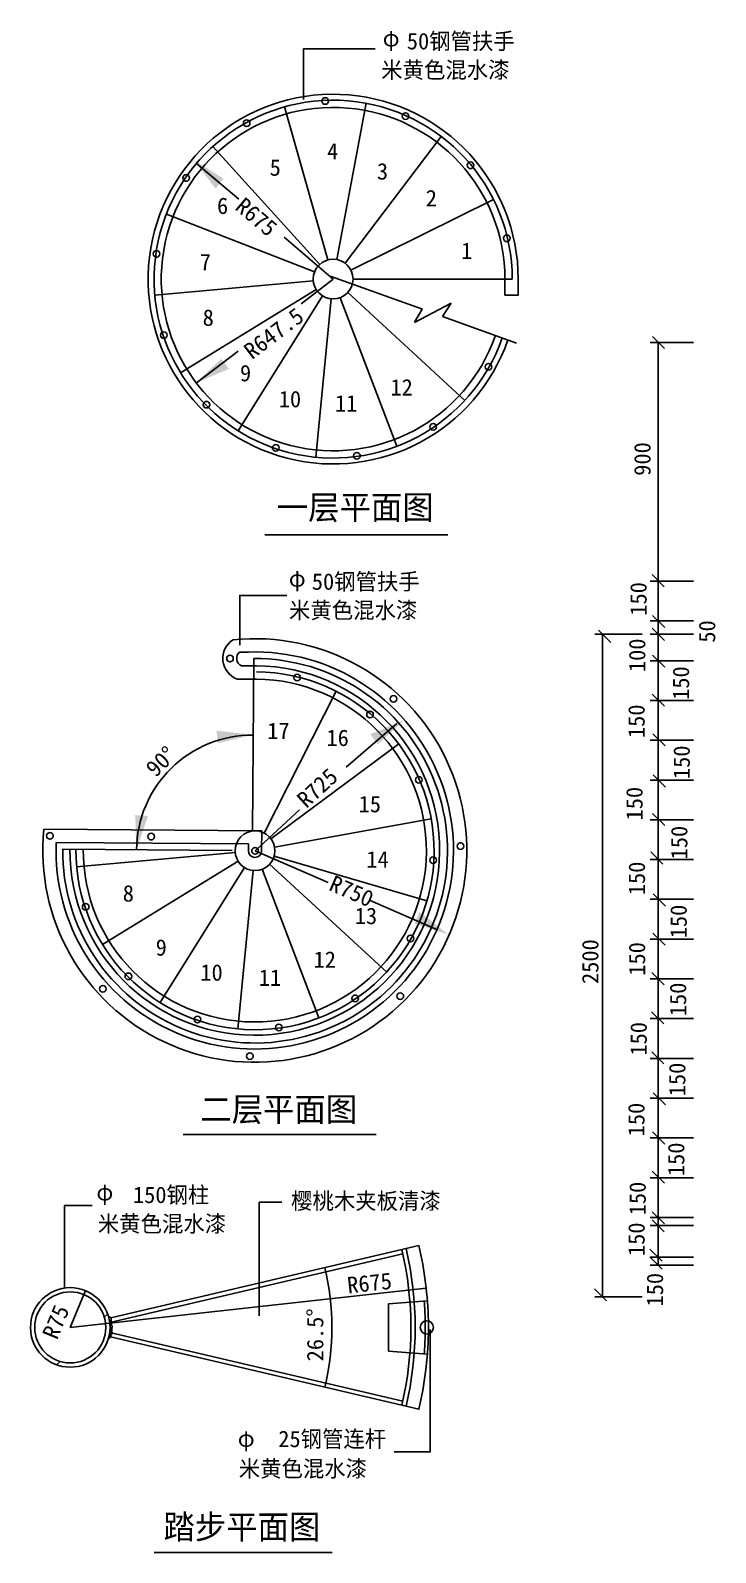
# Model space of a CAD drawing. Header units: metres. Extents: x 321 to 7753, y -3656 to 2085.
# Drawn here: x 321 to 2903, y -3656 to 2085 of the extents above; entities that cross this region are included whole.
import ezdxf

# ---------------------------------------------------------------- set-up
doc = ezdxf.new("R2010")
doc.units = ezdxf.units.M
for name, color, linetype in [('3', 3, 'Continuous'), ('4', 4, 'Continuous'), ('7', 7, 'Continuous'), ('BH', 3, 'Continuous'), ('DIM', 3, 'Continuous'), ('TEXT', 7, 'Continuous')]:
    doc.layers.add(name, color=color, linetype=linetype)

# ---------------------------------------------------------------- blocks, each defined once
blk = doc.blocks.new('_ARCHTICK')
at = {"color": 0, "linetype": 'ByBlock'}
blk.add_lwpolyline([(-1.03, -1.04), (0.5, 0.5)], dxfattribs=at)

msp = doc.modelspace()

# ---------------------------------------------------------------- hatches: boundary and pattern name
at = {"layer": 'BH'}
h = msp.add_hatch(dxfattribs=at)
h.set_pattern_fill('ANSI32', scale=50)
h.paths.add_polyline_path([(320.71, -2807.19, 1), (620.71, -2807.19, 1)])
h.paths.add_polyline_path([(604.71, -2807.19, -1), (336.71, -2807.19, -1)])

# ---------------------------------------------------------------- linework, layer by layer
for p, q in [((1349.36, 1824.96), (1349.36, 1869.96)), ((1768.61, 983.45), (1907.06, 1055.92)), ((1797.67, 1033.67), (1768.61, 984.45)), ((1907.06, 1055.92), (1873.38, 1005.86)), ((1109.33, -233.24), (1109.33, -188.24)), ((449.25, -2658.73), (449.25, -2613.73)), ((1182.99, -2763.86), (1182.99, -2718.86)), ((1827.41, -2814.51), (1827.41, -2859.51))]:
    msp.add_line(p, q)
at = {"layer": '3'}
for p, q in [((1449.78, 1158.03), (1797.91, 1033.1)), ((1873.21, 1006.07), (2152.17, 905.96)), ((1724.24, -2529.1), (620.4, -2788.46)), ((1817, -2707.19), (1670.71, -2718.06)), ((1670.71, -2897.02), (1670.71, -2718.06)), ((1724.24, -3085.28), (620.4, -2825.92)), ((1816.94, -2908.09), (1670.71, -2897.02))]:
    msp.add_line(p, q, dxfattribs=at)
for points in [[(2073.16, 934.32, -11.92), (2109.12, 1147.11), (2109.12, 1087.11), (2159.12, 1087.11), (2159.12, 1147.11, 11.89), (2120.22, 917.43)], [(469.69, -1003.71, 2.41), (1172.63, -311.69), (1116.11, -311.69, -0.57), (1109.82, -259.55), (1143.15, -259.55, -2.54), (417.8, -978.36), (1142.35, -983.45), (1142.17, -1008.99, 1), (1192.17, -1009.34), (1192.7, -933.8), (371.29, -928.03, 2.81), (1084.24, -213.47, 0.62), (1099.81, -361.68), (1172.25, -361.68, -2.41), (519.69, -1004.1)], [(1808.49, -2831.4, 0.01), (1808.49, -2782.97, 0.01)]]:
    msp.add_lwpolyline(points, format="xyb", dxfattribs=at)
for centre, radius, start, end in [((470.71, -2807.19), 1284, 346.78, 13.22), ((470.71, -2807.19), 1300, 346.78, 13.22), ((616.21, -2776.8), 9.31, 317.92, 95.16), ((616.82, -2791.34), 10.42, 325.74, 81.18), ((619.94, -2804.3), 8.97, 314.49, 88.08), ((618.46, -2816.05), 9.43, 324.7, 76.16), ((470.71, -2807.19), 1350, 358.97, 1.03), ((612.78, -2837.91), 11.09, 280.63, 55.84), ((618.35, -2827.34), 9.75, 302.65, 78.25)]:
    msp.add_arc(centre, radius, start, end, dxfattribs=at)
at = {"layer": '4'}
for points in [[(1081.6, -1008.58), (442.19, -1003.57, 2.44), (1162.27, -284.18), (1157.19, -934.17)], [(1820.49, -2782.87, 0.05), (1784.92, -2498.41), (623.69, -2771.25)], [(1808.49, -2782.97, 0.01), (1805.04, -2708.08), (1817, -2707.19)], [(622.68, -2842.9), (1784.92, -3115.97, 0.05), (1820.49, -2831.51)], [(1816.94, -2908.09), (1804.97, -2907.19, 0.01), (1808.49, -2831.4, 0.01)]]:
    msp.add_lwpolyline(points, format="xyb", dxfattribs=at)
for centre, radius in [((470.71, -2807.19), 150), ((1814.71, -2807.19), 25)]:
    msp.add_circle(centre, radius, dxfattribs=at)
at = {"layer": '7'}
for p, q in [((1278.1, 1796.68), (1441.23, 1219.29)), ((1586.57, 1810.45), (1475.51, 1220.82)), ((1868.9, 1685.4), (1506.88, 1206.92)), ((1008.03, 1646.99), (1411.22, 1202.65)), ((2066, 1447.71), (1528.78, 1180.51)), ((832.88, 1392.69), (1391.76, 1174.4)), ((789.31, 1087), (1386.92, 1140.43)), ((886.42, 793.89), (1397.71, 1107.86)), ((1957.93, 689.62), (1516.77, 1096.28)), ((2136.62, 1147.11), (1536.62, 1147.11)), ((1103.91, 574.69), (1421.88, 1083.51)), ((1396.25, 475.29), (1454.36, 1072.46)), ((1702.27, 516.47), (1488.36, 1077.04)), ((1472.48, -407.16), (1201.09, -942.28)), ((1708.62, -606.12), (1227.33, -964.38)), ((1831.46, -889.41), (1240.98, -995.86)), ((494.85, -1069.28), (1092.46, -1015.84)), ((1815.28, -1197.77), (1239.18, -1030.12)), ((591.96, -1362.39), (1103.26, -1048.41)), ((809.45, -1581.58), (1127.42, -1072.77)), ((1101.79, -1680.99), (1159.9, -1083.81)), ((1407.81, -1639.81), (1193.9, -1079.24)), ((1663.48, -1466.66), (1222.31, -1060))]:
    msp.add_line(p, q, dxfattribs=at)
for centre, radius in [((1431.65, 1818.94), 12.5), ((1135.6, 1735.3), 12.5), ((1733.97, 1762), 12.5), ((1979.3, 1576.38), 12.5), ((907.78, 1528.57), 12.5), ((2116.3, 1300.93), 12.5), ((795.85, 1242.01), 12.5), ((1461.62, 1147.11), 75), ((823.25, 935.6), 12.5), ((2047.24, 816.49), 12.5), ((984.24, 673.45), 12.5), ((1838.73, 590.3), 12.5), ((1245.12, 510.41), 12.5), ((1551.31, 480.62), 12.5), ((1072.84, -284.18), 12.5), ((1326.1, -355.72), 12.5), ((1689.04, -436.21), 12.5), ((1600.47, -494.87), 12.5), ((1784.17, -741.64), 12.5), ((394.19, -953.2), 12.5), ((775.57, -955.87), 12.5), ((1167.17, -1009.17), 75), ((1167.17, -1009.17), 12.5), ((1838.74, -1044.4), 12.5), ((1941.96, -991.46), 12.5), ((528.79, -1220.68), 12.5), ((1752.78, -1339.78), 12.5), ((689.78, -1482.83), 12.5), ((593.23, -1529.96), 12.5), ((1714.66, -1557.69), 12.5), ((1544.28, -1565.98), 12.5), ((950.66, -1645.86), 12.5), ((1256.86, -1675.66), 12.5), ((1148.01, -1783.93), 12.5), ((470.71, -2807.19), 134)]:
    msp.add_circle(centre, radius, dxfattribs=at)
for centre, start, end in [((1461.62, 1147.11), 360, 340.79), ((1167.17, -1009.17), 179.55, 89.55)]:
    msp.add_arc(centre, 675, start, end, dxfattribs=at)
at = {"layer": 'DIM'}
for p, q in [((946.79, 1583.65), (1106.45, 1448.27)), ((1461.62, 1147.11), (1277.43, 1305.14)), ((1461.62, 1147.11), (1341.62, 1053.85)), ((946.07, 755.37), (1104.21, 875.54)), ((2819.9, 907.57), (2656.84, 907.57)), ((2686.84, 907.57), (2686.84, 7.57)), ((2819.9, 7.57), (2656.84, 7.57)), ((2819.9, 7.57), (2656.84, 7.57)), ((2686.84, 7.57), (2686.84, -142.43)), ((2819.9, -142.43), (2656.84, -142.43)), ((2819.9, -142.43), (2656.84, -142.43)), ((2686.84, -142.43), (2686.84, -192.43)), ((2626.84, -192.43), (2447.36, -192.43)), ((2477.36, -192.43), (2477.36, -2692.43)), ((2819.9, -192.43), (2656.84, -192.43)), ((2819.9, -192.43), (2656.84, -192.43)), ((2686.84, -192.43), (2686.84, -292.43)), ((2819.9, -292.43), (2656.84, -292.43)), ((2819.9, -292.43), (2656.84, -292.43)), ((2686.84, -292.43), (2686.84, -442.43)), ((2819.9, -442.43), (2656.84, -442.43)), ((2819.9, -442.43), (2656.84, -442.43)), ((2686.84, -442.43), (2686.84, -592.43)), ((1701.47, -529.65), (1511.17, -693.66)), ((2819.9, -592.43), (2656.84, -592.43)), ((2819.9, -592.43), (2656.84, -592.43)), ((2686.84, -592.43), (2686.84, -742.43)), ((2819.9, -742.43), (2656.84, -742.43)), ((2819.9, -742.43), (2656.84, -742.43)), ((2686.84, -742.43), (2686.84, -892.43)), ((1167.17, -1009.17), (1334.46, -854.56)), ((2819.9, -892.43), (2656.84, -892.43)), ((2819.9, -892.43), (2656.84, -892.43)), ((2686.84, -892.43), (2686.84, -1042.43)), ((1167.17, -1009.17), (1442.62, -1128.4)), ((2819.9, -1042.43), (2656.84, -1042.43)), ((2819.9, -1042.43), (2656.84, -1042.43)), ((2686.84, -1042.43), (2686.84, -1192.43)), ((1855.45, -1307.09), (1600.77, -1196.85)), ((2819.9, -1192.43), (2656.84, -1192.43)), ((2819.9, -1192.43), (2656.84, -1192.43)), ((2686.84, -1192.43), (2686.84, -1342.43)), ((2819.9, -1342.43), (2656.84, -1342.43)), ((2819.9, -1342.43), (2656.84, -1342.43)), ((2686.84, -1342.43), (2686.84, -1492.43)), ((2819.9, -1492.43), (2656.84, -1492.43)), ((2819.9, -1492.43), (2656.84, -1492.43)), ((2686.84, -1492.43), (2686.84, -1642.43)), ((2819.9, -1642.43), (2656.84, -1642.43)), ((2819.9, -1642.43), (2656.84, -1642.43)), ((2686.84, -1642.43), (2686.84, -1792.43)), ((2819.9, -1792.43), (2656.84, -1792.43)), ((2819.9, -1792.43), (2656.84, -1792.43)), ((2686.84, -1792.43), (2686.84, -1942.43)), ((2819.9, -1942.43), (2656.84, -1942.43)), ((2819.9, -1942.43), (2656.84, -1942.43)), ((2686.84, -1942.43), (2686.84, -2092.43)), ((2819.9, -2092.43), (2656.84, -2092.43)), ((2819.9, -2092.43), (2656.84, -2092.43)), ((2686.84, -2092.43), (2686.84, -2242.43)), ((2819.9, -2242.43), (2656.84, -2242.43)), ((2819.9, -2242.43), (2656.84, -2242.43)), ((2686.84, -2242.43), (2686.84, -2392.43)), ((2819.9, -2392.43), (2656.84, -2392.43)), ((2819.9, -2392.43), (2656.84, -2392.43)), ((2686.84, -2392.43), (2686.84, -2542.43)), ((2819.9, -2422.43), (2656.84, -2422.43)), ((2686.84, -2422.43), (2686.84, -2572.43)), ((2819.9, -2542.43), (2656.84, -2542.43)), ((2819.9, -2572.43), (2656.84, -2572.43)), ((470.71, -2807.19), (1812.58, -2659.26)), ((470.71, -2807.19), (527.58, -2668.39)), ((2626.84, -2692.43), (2447.36, -2692.43))]:
    msp.add_line(p, q, dxfattribs=at)
for points in [[(1349.36, 1869.96), (1349.36, 2015.36), (1619.63, 2015.36)], [(1109.33, -188.24), (1109.33, -46.16), (1286.56, -46.16)], [(449.25, -2613.73), (449.25, -2347.28), (553.29, -2347.28)], [(1182.99, -2718.86), (1182.99, -2334.9), (1268.49, -2334.9)], [(1827.41, -2859.51), (1827.41, -3276.56), (1691.66, -3276.56)]]:
    msp.add_lwpolyline(points, dxfattribs=at)
for centre, radius, start, end in [((1156.6, -1009.17), 435.91, 89.55, 179.55), ((470.71, -2807.19), 985.96, 346.78, 13.22)]:
    msp.add_arc(centre, radius, start, end, dxfattribs=at)
for points in [[(1047.9, 1526.25), (1018.8, 1488.61), (934.09, 1598.07)], [(1039.87, 846.1), (1068.88, 808.39), (941.48, 754.29)], [(1630.52, -607.43), (1601.61, -569.63), (1729.15, -515.88)], [(1028.2, -603.05), (1021.57, -555.94), (1159.08, -571.73)], [(716.03, -874.82), (763.5, -878.22), (719.22, -1009.36)], [(1768.29, -1283.63), (1787.36, -1240.04), (1896.15, -1325.62)]]:
    msp.add_solid(points, dxfattribs=at)
at = {"layer": 'TEXT'}
for p, q in [((1204.18, 182.32), (1893.85, 182.32)), ((896.68, -2079.38), (1624.22, -2079.38)), ((786.68, -3656.46), (1458.09, -3656.46))]:
    msp.add_line(p, q, dxfattribs=at)

# ---------------------------------------------------------------- block references
at = {"layer": 'DIM', "xscale": 30, "yscale": 30, "zscale": 30}
for p, rotation in [((2679.72, 916.11), 90), ((2694.87, 1.74), 270), ((2695.72, -200.49), 270), ((2696.58, -152.15), 270), ((2477.36, -192.43), 90), ((2697.12, -302.13), 270), ((2694.94, -449.17), 270), ((2697.64, -598.9), 270), ((2699.65, -753.77), 270), ((2696.82, -899.47), 270), ((2689.8, -1044.64), 270), ((2698.82, -1202.98), 270), ((2698.21, -1350.94), 270), ((2693.95, -1499.52), 270), ((2693.19, -1647.36), 270), ((2693.51, -1798.53), 270), ((2699.1, -1952.92), 270), ((2696.41, -2100.68), 270), ((2695.61, -2248.45), 270), ((2678.73, -2415.99), 90), ((2679.68, -2385.99), 90), ((2686.84, -2542.43), 270), ((2686.84, -2572.43), 270), ((2477.36, -2692.43), 270)]:
    msp.add_blockref('_ARCHTICK', p, dxfattribs=dict(at, rotation=rotation))

# ---------------------------------------------------------------- texts
for s, rotation, p in [('R675', 319.7, (1088.07, 1412.68)), ('R647.5', 37.23, (1155.72, 841.42)), ('900', 90, (2658.04, 405.33)), ('150', 90, (2643.21, -122.47)), ('50', 90, (2901.92, -224.22)), ('100', 90, (2638.28, -335.11)), ('150', 90, (2803.3, -439.99)), ('150', 90, (2635.71, -584.02)), ('90°', 44.55, (792.7, -734.66)), ('150', 90, (2805.98, -738.65)), ('R725', 42.53, (1360.69, -851.73)), ('150', 90, (2628.03, -894.78)), ('150', 90, (2796.78, -1041.71)), ('150', 90, (2637.02, -1176.71)), ('R750', 336.59, (1441.46, -1156.4)), ('150', 90, (2794.41, -1339.2)), ('2500', 90, (2461.5, -1511.77)), ('150', 90, (2637.82, -1480.43)), ('150', 90, (2792.42, -1633.14)), ('150', 90, (2643.85, -1781.83)), ('150', 90, (2789.23, -1935.11)), ('150', 90, (2635.12, -2086.35)), ('150', 90, (2785.3, -2236.35)), ('150', 90, (2639.92, -2384.21)), ('150', 90, (2635.75, -2537.95)), ('R675', 6.29, (1518.13, -2679.44)), ('150', 90, (2705.24, -2728.24)), ('R75', 67.72, (420.79, -2856.67)), ('26.5°', 90, (1424.56, -2935.2))]:
    msp.add_text(s, height=62, rotation=rotation).set_placement(p)
at = {"layer": 'TEXT'}
for s, height, p in [('φ', 62, (1648.22, 2024.88)), ('50钢管扶手', 62, (1739.33, 2013.72)), ('米黄色混水漆', 62, (1642.79, 1905.28)), ('4', 62, (1438.9, 1598.31)), ('5', 62, (1222.36, 1537)), ('3', 62, (1626.57, 1522.57)), ('6', 62, (1023.86, 1392.73)), ('2', 62, (1810.63, 1421.59)), ('1', 62, (1944.16, 1223.22)), ('7', 62, (958.9, 1179.94)), ('8', 62, (969.73, 970.76)), ('9', 62, (1110.48, 761.57)), ('12', 62, (1677.43, 708.04)), ('10', 62, (1256.61, 663.56)), ('11', 62, (1468.28, 647.42)), ('一层平面图', 91, (1249.16, 240.53)), ('φ', 62, (1294.18, -13.15)), ('50钢管扶手', 62, (1381.25, -24.8)), ('米黄色混水漆', 62, (1295.17, -132.7)), ('17', 62, (1213.17, -587.86)), ('16', 62, (1436.31, -614.11)), ('15', 62, (1557.58, -864.18)), ('14', 62, (1586.69, -1072.63)), ('8', 62, (668.57, -1200.86)), ('13', 62, (1543.03, -1285.93)), ('9', 62, (792.67, -1404.95)), ('12', 62, (1387.8, -1450.76)), ('10', 62, (961.08, -1499.4)), ('11', 62, (1181.23, -1518.79)), ('二层平面图', 91, (960.72, -2030.08)), ('φ', 62, (569.08, -2328.08)), ('   150钢柱', 62, (580.56, -2338.12)), ('樱桃木夹板清漆', 62, (1303.18, -2361.14)), ('米黄色混水漆', 62, (574.63, -2447.23)), ('φ', 62, (1101.85, -3257.35)), ('   25钢管连杆', 62, (1128.19, -3258.83)), ('米黄色混水漆', 62, (1105.84, -3370.89)), ('踏步平面图', 91, (821.91, -3605.17))]:
    msp.add_text(s, height=height, dxfattribs=at).set_placement(p)

doc.saveas('drawing.dxf')
